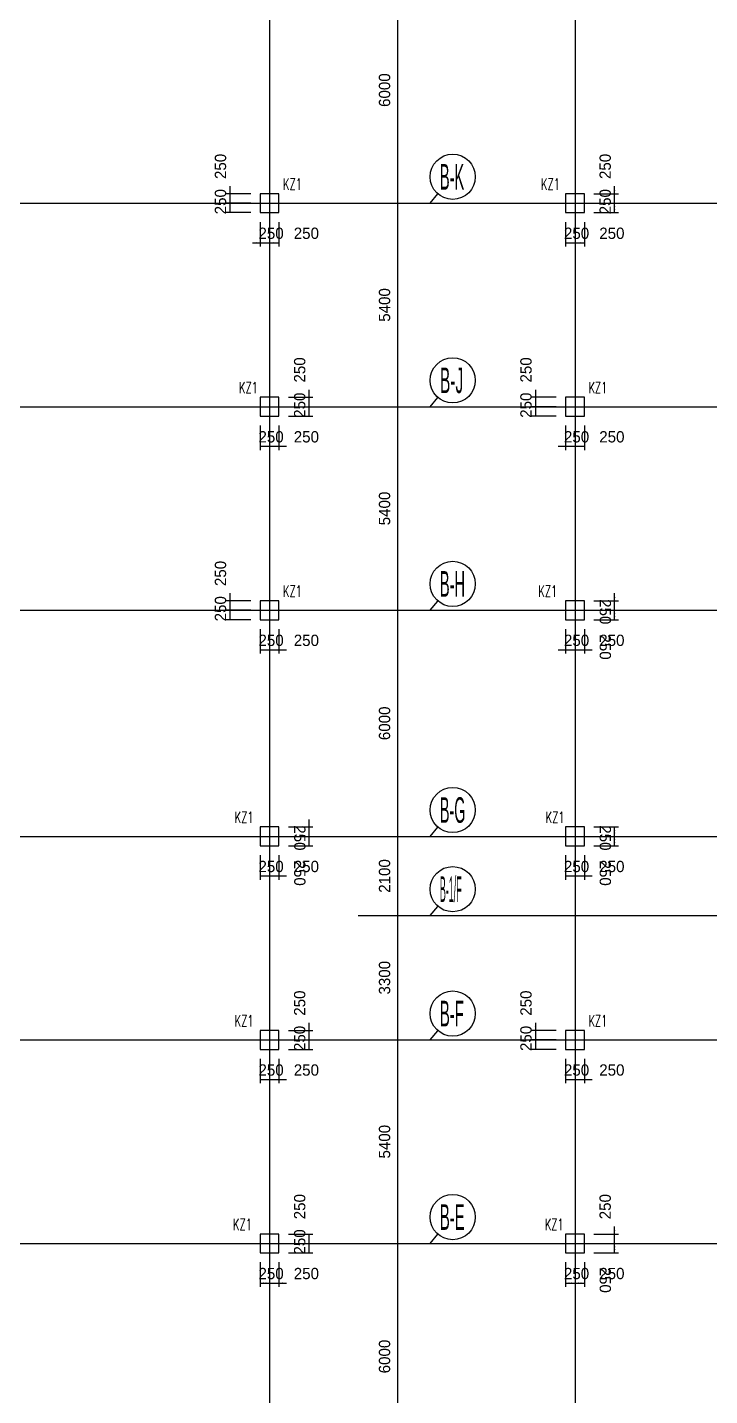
# Model space of a CAD drawing. Extents: x 19107 to 699106, y -67310 to 245688.
# Drawn here: x 556637 to 574726, y 107050 to 143353 of the extents above; entities that cross this region are included whole.
import ezdxf

# ---------------------------------------------------------------- set-up
doc = ezdxf.new("R2010")
doc.units = 0
doc.header["$LTSCALE"] = 100
doc.header["$MEASUREMENT"] = 0
for name, color, linetype in [('COLU', 7, 'Continuous'), ('DIM', 3, 'Continuous'), ('DOTE', 253, 'Continuous'), ('L-AXIS', 3, 'Continuous'), ('NUM', 7, 'Continuous')]:
    doc.layers.add(name, color=color, linetype=linetype)
doc.styles.add('hztxt', font='hztxt')
doc.styles.get("Standard").update_dxf_attribs({"font": 'standard'})
doc.dimstyles.get("Standard").update_dxf_attribs({"dimtxt": 300, "dimasz": 100, "dimexe": 100, "dimexo": 250, "dimgap": 100, "dimtad": 0, "dimtoh": 1, "dimdec": 0, "dimdsep": 46, "dimcen": 0.09, "dimclrt": 7, "dimadec": 0, "dimazin": 0, "dimtfac": 1, "dimtdec": 4, "dimtofl": 0, "dimtmove": 0, "dimatfit": 3, "dimfxl": 1, "dimtolj": 1, "dimtzin": 0, "dimarcsym": 0})

# ---------------------------------------------------------------- blocks, each defined once
blk = doc.blocks.new('*D1364')
at = {"layer": 'L-AXIS', "color": 0, "linetype": 'ByBlock', "lineweight": -2}
for p, q in [((565446, 144688), (566558, 144688)), ((566458, 138688), (566458, 144688)), ((565446, 138688), (566558, 138688))]:
    blk.add_line(p, q, dxfattribs=at)
for points in [[(566458, 144688), (566474, 144588), (566441, 144588)], [(566458, 138688), (566441, 138788), (566474, 138788)]]:
    blk.add_solid(points, dxfattribs=at)
at = {"layer": 'L-AXIS', "color": 7, "linetype": 'Continuous', "lineweight": -2, "insert": (566108, 141688), "char_height": 300, "width": 770, "attachment_point": 5, "rotation": 90, "style": 'hztxt'}
blk.add_mtext('6000', dxfattribs=at)
blk = doc.blocks.new('*D999')
at = {"layer": 'L-AXIS', "color": 0, "linetype": 'ByBlock', "lineweight": -2}
for p, q in [((565446, 138688), (566558, 138688)), ((566458, 133288), (566458, 138688)), ((565446, 133288), (566558, 133288))]:
    blk.add_line(p, q, dxfattribs=at)
for points in [[(566458, 138688), (566474, 138588), (566441, 138588)], [(566458, 133288), (566441, 133388), (566474, 133388)]]:
    blk.add_solid(points, dxfattribs=at)
at = {"layer": 'L-AXIS', "color": 7, "linetype": 'Continuous', "lineweight": -2, "insert": (566108, 135988), "char_height": 300, "width": 785, "attachment_point": 5, "rotation": 90, "style": 'hztxt'}
blk.add_mtext('5400', dxfattribs=at)
blk = doc.blocks.new('*D3532')
at = {"layer": 'L-AXIS', "color": 0, "linetype": 'ByBlock', "lineweight": -2}
for p, q in [((565446, 111088), (566558, 111088)), ((566458, 105088), (566458, 111088)), ((565446, 105088), (566558, 105088))]:
    blk.add_line(p, q, dxfattribs=at)
for points in [[(566458, 111088), (566474, 110988), (566441, 110988)], [(566458, 105088), (566441, 105188), (566474, 105188)]]:
    blk.add_solid(points, dxfattribs=at)
at = {"layer": 'L-AXIS', "color": 7, "linetype": 'Continuous', "lineweight": -2, "insert": (566108, 108088), "char_height": 300, "width": 770, "attachment_point": 5, "rotation": 90, "style": 'hztxt'}
blk.add_mtext('6000', dxfattribs=at)
blk = doc.blocks.new('_AXISO')
blk.add_circle((0, 0), 0.5)
blk = doc.blocks.new('*D3200')
at = {"layer": 'L-AXIS', "color": 0, "linetype": 'ByBlock', "lineweight": -2}
for p, q in [((565446, 127888), (566558, 127888)), ((566458, 121888), (566458, 127888)), ((565446, 121888), (566558, 121888))]:
    blk.add_line(p, q, dxfattribs=at)
for points in [[(566458, 127888), (566474, 127788), (566441, 127788)], [(566458, 121888), (566441, 121988), (566474, 121988)]]:
    blk.add_solid(points, dxfattribs=at)
at = {"layer": 'L-AXIS', "color": 7, "linetype": 'Continuous', "lineweight": -2, "insert": (566108, 124888), "char_height": 300, "width": 770, "attachment_point": 5, "rotation": 90, "style": 'hztxt'}
blk.add_mtext('6000', dxfattribs=at)
blk = doc.blocks.new('*D2831')
at = {"layer": 'L-AXIS', "color": 0, "linetype": 'ByBlock', "lineweight": -2}
for p, q in [((565446, 116488), (566558, 116488)), ((566458, 111088), (566458, 116488)), ((565446, 111088), (566558, 111088))]:
    blk.add_line(p, q, dxfattribs=at)
for points in [[(566458, 116488), (566474, 116388), (566441, 116388)], [(566458, 111088), (566441, 111188), (566474, 111188)]]:
    blk.add_solid(points, dxfattribs=at)
at = {"layer": 'L-AXIS', "color": 7, "linetype": 'Continuous', "lineweight": -2, "insert": (566108, 113788), "char_height": 300, "width": 785, "attachment_point": 5, "rotation": 90, "style": 'hztxt'}
blk.add_mtext('5400', dxfattribs=at)
blk = doc.blocks.new('*D1122')
at = {"layer": 'L-AXIS', "color": 0, "linetype": 'ByBlock', "lineweight": -2}
for p, q in [((565446, 119788), (566558, 119788)), ((566458, 116488), (566458, 119788)), ((565446, 116488), (566558, 116488))]:
    blk.add_line(p, q, dxfattribs=at)
for points in [[(566458, 119788), (566474, 119688), (566441, 119688)], [(566458, 116488), (566441, 116588), (566474, 116588)]]:
    blk.add_solid(points, dxfattribs=at)
at = {"layer": 'L-AXIS', "color": 7, "linetype": 'Continuous', "lineweight": -2, "insert": (566108, 118138), "char_height": 300, "width": 780, "attachment_point": 5, "rotation": 90, "style": 'hztxt'}
blk.add_mtext('3300', dxfattribs=at)
blk = doc.blocks.new('*D740')
at = {"layer": 'L-AXIS', "color": 0, "linetype": 'ByBlock', "lineweight": -2}
for p, q in [((565446, 121888), (566558, 121888)), ((566458, 119788), (566458, 121888)), ((565446, 119788), (566558, 119788))]:
    blk.add_line(p, q, dxfattribs=at)
for points in [[(566458, 121888), (566474, 121788), (566441, 121788)], [(566458, 119788), (566441, 119888), (566474, 119888)]]:
    blk.add_solid(points, dxfattribs=at)
at = {"layer": 'L-AXIS', "color": 7, "linetype": 'Continuous', "lineweight": -2, "insert": (566108, 120838), "char_height": 300, "width": 775, "attachment_point": 5, "rotation": 90, "style": 'hztxt'}
blk.add_mtext('2100', dxfattribs=at)
blk = doc.blocks.new('*D1699')
at = {"layer": 'L-AXIS', "color": 0, "linetype": 'ByBlock', "lineweight": -2}
for p, q in [((565446, 133288), (566558, 133288)), ((566458, 127888), (566458, 133288)), ((565446, 127888), (566558, 127888))]:
    blk.add_line(p, q, dxfattribs=at)
for points in [[(566458, 133288), (566474, 133188), (566441, 133188)], [(566458, 127888), (566441, 127988), (566474, 127988)]]:
    blk.add_solid(points, dxfattribs=at)
at = {"layer": 'L-AXIS', "color": 7, "linetype": 'Continuous', "lineweight": -2, "insert": (566108, 130588), "char_height": 300, "width": 785, "attachment_point": 5, "rotation": 90, "style": 'hztxt'}
blk.add_mtext('5400', dxfattribs=at)
blk = doc.blocks.new('*D630')
at = {"layer": 'DIM', "color": 0, "linetype": 'ByBlock', "lineweight": -2}
for p, q in [((562008, 139138), (562008, 138488)), ((562558, 138938), (561908, 138938)), ((562558, 138688), (561908, 138688))]:
    blk.add_line(p, q, dxfattribs=at)
for points in [[(562008, 138938), (561991, 139038), (562025, 139038)], [(562008, 138688), (562025, 138588), (561991, 138588)]]:
    blk.add_solid(points, dxfattribs=at)
at = {"layer": 'DIM', "color": 7, "linetype": 'Continuous', "lineweight": -2, "insert": (561758, 139664), "char_height": 300, "width": 566.67, "attachment_point": 5, "rotation": 90, "style": 'hztxt'}
blk.add_mtext('250', dxfattribs=at)
blk = doc.blocks.new('*D899')
at = {"layer": 'DIM', "color": 0, "linetype": 'ByBlock', "lineweight": -2}
for p, q in [((562558, 138688), (561908, 138688)), ((562008, 138688), (562008, 138438)), ((562558, 138438), (561908, 138438))]:
    blk.add_line(p, q, dxfattribs=at)
for points in [[(562008, 138688), (562025, 138588), (561991, 138588)], [(562008, 138438), (561991, 138538), (562025, 138538)]]:
    blk.add_solid(points, dxfattribs=at)
at = {"layer": 'DIM', "color": 7, "linetype": 'Continuous', "lineweight": -2, "insert": (561758, 138728), "char_height": 300, "width": 566.67, "attachment_point": 5, "rotation": 90, "style": 'hztxt'}
blk.add_mtext('250', dxfattribs=at)
blk = doc.blocks.new('*D1808')
at = {"layer": 'DIM', "color": 0, "linetype": 'ByBlock', "lineweight": -2}
for p, q in [((562808, 138188), (562808, 137538)), ((563058, 138188), (563058, 137538)), ((562608, 137638), (563258, 137638))]:
    blk.add_line(p, q, dxfattribs=at)
for points in [[(562808, 137638), (562708, 137621), (562708, 137655)], [(563058, 137638), (563158, 137655), (563158, 137621)]]:
    blk.add_solid(points, dxfattribs=at)
at = {"layer": 'DIM', "color": 7, "linetype": 'Continuous', "lineweight": -2, "insert": (563098, 137888), "char_height": 300, "width": 566.67, "attachment_point": 5, "style": 'hztxt'}
blk.add_mtext('250', dxfattribs=at)
blk = doc.blocks.new('*D1422')
at = {"layer": 'DIM', "color": 0, "linetype": 'ByBlock', "lineweight": -2}
for p, q in [((563058, 138188), (563058, 137538)), ((563308, 138188), (563308, 137538)), ((563058, 137638), (563308, 137638))]:
    blk.add_line(p, q, dxfattribs=at)
for points in [[(563058, 137638), (563158, 137655), (563158, 137621)], [(563308, 137638), (563208, 137621), (563208, 137655)]]:
    blk.add_solid(points, dxfattribs=at)
at = {"layer": 'DIM', "color": 7, "linetype": 'Continuous', "lineweight": -2, "insert": (564034, 137888), "char_height": 300, "width": 566.67, "attachment_point": 5, "style": 'hztxt'}
blk.add_mtext('250', dxfattribs=at)
blk = doc.blocks.new('*D5082')
at = {"layer": 'DIM', "color": 0, "linetype": 'ByBlock', "lineweight": -2}
for p, q in [((570908, 138188), (570908, 137538)), ((571158, 138188), (571158, 137538)), ((570908, 137638), (571158, 137638))]:
    blk.add_line(p, q, dxfattribs=at)
for points in [[(570908, 137638), (571008, 137655), (571008, 137621)], [(571158, 137638), (571058, 137621), (571058, 137655)]]:
    blk.add_solid(points, dxfattribs=at)
at = {"layer": 'DIM', "color": 7, "linetype": 'Continuous', "lineweight": -2, "insert": (571198, 137888), "char_height": 300, "width": 566.67, "attachment_point": 5, "style": 'hztxt'}
blk.add_mtext('250', dxfattribs=at)
blk = doc.blocks.new('*D4699')
at = {"layer": 'DIM', "color": 0, "linetype": 'ByBlock', "lineweight": -2}
for p, q in [((571158, 138188), (571158, 137538)), ((571408, 138188), (571408, 137538)), ((571158, 137638), (571408, 137638))]:
    blk.add_line(p, q, dxfattribs=at)
for points in [[(571158, 137638), (571258, 137655), (571258, 137621)], [(571408, 137638), (571308, 137621), (571308, 137655)]]:
    blk.add_solid(points, dxfattribs=at)
at = {"layer": 'DIM', "color": 7, "linetype": 'Continuous', "lineweight": -2, "insert": (572134, 137888), "char_height": 300, "width": 566.67, "attachment_point": 5, "style": 'hztxt'}
blk.add_mtext('250', dxfattribs=at)
blk = doc.blocks.new('*D260')
at = {"layer": 'DIM', "color": 0, "linetype": 'ByBlock', "lineweight": -2}
for p, q in [((571658, 138688), (572308, 138688)), ((572208, 138438), (572208, 138688)), ((571658, 138438), (572308, 138438))]:
    blk.add_line(p, q, dxfattribs=at)
for points in [[(572208, 138688), (572225, 138588), (572191, 138588)], [(572208, 138438), (572191, 138538), (572225, 138538)]]:
    blk.add_solid(points, dxfattribs=at)
at = {"layer": 'DIM', "color": 7, "linetype": 'Continuous', "lineweight": -2, "insert": (571958, 138728), "char_height": 300, "width": 566.67, "attachment_point": 5, "rotation": 90, "style": 'hztxt'}
blk.add_mtext('250', dxfattribs=at)
blk = doc.blocks.new('*D543')
at = {"layer": 'DIM', "color": 0, "linetype": 'ByBlock', "lineweight": -2}
for p, q in [((572208, 138488), (572208, 139138)), ((571658, 138938), (572308, 138938)), ((571658, 138688), (572308, 138688))]:
    blk.add_line(p, q, dxfattribs=at)
for points in [[(572208, 138938), (572191, 139038), (572225, 139038)], [(572208, 138688), (572225, 138588), (572191, 138588)]]:
    blk.add_solid(points, dxfattribs=at)
at = {"layer": 'DIM', "color": 7, "linetype": 'Continuous', "lineweight": -2, "insert": (571958, 139664), "char_height": 300, "width": 566.67, "attachment_point": 5, "rotation": 90, "style": 'hztxt'}
blk.add_mtext('250', dxfattribs=at)
blk = doc.blocks.new('*D4698')
at = {"layer": 'DIM', "color": 0, "linetype": 'ByBlock', "lineweight": -2}
for p, q in [((562808, 132788), (562808, 132138)), ((563058, 132788), (563058, 132138)), ((562808, 132238), (563058, 132238))]:
    blk.add_line(p, q, dxfattribs=at)
for points in [[(562808, 132238), (562908, 132255), (562908, 132221)], [(563058, 132238), (562958, 132221), (562958, 132255)]]:
    blk.add_solid(points, dxfattribs=at)
at = {"layer": 'DIM', "color": 7, "linetype": 'Continuous', "lineweight": -2, "insert": (563098, 132488), "char_height": 300, "width": 566.67, "attachment_point": 5, "style": 'hztxt'}
blk.add_mtext('250', dxfattribs=at)
blk = doc.blocks.new('*D307')
at = {"layer": 'DIM', "color": 0, "linetype": 'ByBlock', "lineweight": -2}
for p, q in [((563058, 132788), (563058, 132138)), ((563308, 132788), (563308, 132138)), ((562858, 132238), (563508, 132238))]:
    blk.add_line(p, q, dxfattribs=at)
for points in [[(563058, 132238), (562958, 132221), (562958, 132255)], [(563308, 132238), (563408, 132255), (563408, 132221)]]:
    blk.add_solid(points, dxfattribs=at)
at = {"layer": 'DIM', "color": 7, "linetype": 'Continuous', "lineweight": -2, "insert": (564034, 132488), "char_height": 300, "width": 566.67, "attachment_point": 5, "style": 'hztxt'}
blk.add_mtext('250', dxfattribs=at)
blk = doc.blocks.new('*D542')
at = {"layer": 'DIM', "color": 0, "linetype": 'ByBlock', "lineweight": -2}
for p, q in [((563558, 133288), (564208, 133288)), ((564108, 133038), (564108, 133288)), ((563558, 133038), (564208, 133038))]:
    blk.add_line(p, q, dxfattribs=at)
for points in [[(564108, 133288), (564125, 133188), (564091, 133188)], [(564108, 133038), (564091, 133138), (564125, 133138)]]:
    blk.add_solid(points, dxfattribs=at)
at = {"layer": 'DIM', "color": 7, "linetype": 'Continuous', "lineweight": -2, "insert": (563858, 133328), "char_height": 300, "width": 566.67, "attachment_point": 5, "rotation": 90, "style": 'hztxt'}
blk.add_mtext('250', dxfattribs=at)
blk = doc.blocks.new('*D162')
at = {"layer": 'DIM', "color": 0, "linetype": 'ByBlock', "lineweight": -2}
for p, q in [((564108, 133088), (564108, 133738)), ((563558, 133538), (564208, 133538)), ((563558, 133288), (564208, 133288))]:
    blk.add_line(p, q, dxfattribs=at)
for points in [[(564108, 133538), (564091, 133638), (564125, 133638)], [(564108, 133288), (564125, 133188), (564091, 133188)]]:
    blk.add_solid(points, dxfattribs=at)
at = {"layer": 'DIM', "color": 7, "linetype": 'Continuous', "lineweight": -2, "insert": (563858, 134264), "char_height": 300, "width": 566.67, "attachment_point": 5, "rotation": 90, "style": 'hztxt'}
blk.add_mtext('250', dxfattribs=at)
blk = doc.blocks.new('*D3796')
at = {"layer": 'DIM', "color": 0, "linetype": 'ByBlock', "lineweight": -2}
for p, q in [((570108, 133738), (570108, 133088)), ((570658, 133538), (570008, 133538)), ((570658, 133288), (570008, 133288))]:
    blk.add_line(p, q, dxfattribs=at)
for points in [[(570108, 133538), (570091, 133638), (570125, 133638)], [(570108, 133288), (570125, 133188), (570091, 133188)]]:
    blk.add_solid(points, dxfattribs=at)
at = {"layer": 'DIM', "color": 7, "linetype": 'Continuous', "lineweight": -2, "insert": (569858, 134264), "char_height": 300, "width": 566.67, "attachment_point": 5, "rotation": 90, "style": 'hztxt'}
blk.add_mtext('250', dxfattribs=at)
blk = doc.blocks.new('*D3414')
at = {"layer": 'DIM', "color": 0, "linetype": 'ByBlock', "lineweight": -2}
for p, q in [((570658, 133288), (570008, 133288)), ((570108, 133288), (570108, 133038)), ((570658, 133038), (570008, 133038))]:
    blk.add_line(p, q, dxfattribs=at)
for points in [[(570108, 133288), (570125, 133188), (570091, 133188)], [(570108, 133038), (570091, 133138), (570125, 133138)]]:
    blk.add_solid(points, dxfattribs=at)
at = {"layer": 'DIM', "color": 7, "linetype": 'Continuous', "lineweight": -2, "insert": (569858, 133328), "char_height": 300, "width": 566.67, "attachment_point": 5, "rotation": 90, "style": 'hztxt'}
blk.add_mtext('250', dxfattribs=at)
blk = doc.blocks.new('*D4334')
at = {"layer": 'DIM', "color": 0, "linetype": 'ByBlock', "lineweight": -2}
for p, q in [((570908, 132788), (570908, 132138)), ((571158, 132788), (571158, 132138)), ((570708, 132238), (571358, 132238))]:
    blk.add_line(p, q, dxfattribs=at)
for points in [[(570908, 132238), (570808, 132221), (570808, 132255)], [(571158, 132238), (571258, 132255), (571258, 132221)]]:
    blk.add_solid(points, dxfattribs=at)
at = {"layer": 'DIM', "color": 7, "linetype": 'Continuous', "lineweight": -2, "insert": (571198, 132488), "char_height": 300, "width": 566.67, "attachment_point": 5, "style": 'hztxt'}
blk.add_mtext('250', dxfattribs=at)
blk = doc.blocks.new('*D3933')
at = {"layer": 'DIM', "color": 0, "linetype": 'ByBlock', "lineweight": -2}
for p, q in [((571158, 132788), (571158, 132138)), ((571408, 132788), (571408, 132138)), ((571158, 132238), (571408, 132238))]:
    blk.add_line(p, q, dxfattribs=at)
for points in [[(571158, 132238), (571258, 132255), (571258, 132221)], [(571408, 132238), (571308, 132221), (571308, 132255)]]:
    blk.add_solid(points, dxfattribs=at)
at = {"layer": 'DIM', "color": 7, "linetype": 'Continuous', "lineweight": -2, "insert": (572134, 132488), "char_height": 300, "width": 566.67, "attachment_point": 5, "style": 'hztxt'}
blk.add_mtext('250', dxfattribs=at)
blk = doc.blocks.new('*D3511')
at = {"layer": 'DIM', "color": 0, "linetype": 'ByBlock', "lineweight": -2}
for p, q in [((562008, 128338), (562008, 127688)), ((562558, 128138), (561908, 128138)), ((562558, 127888), (561908, 127888))]:
    blk.add_line(p, q, dxfattribs=at)
for points in [[(562008, 128138), (561991, 128238), (562025, 128238)], [(562008, 127888), (562025, 127788), (561991, 127788)]]:
    blk.add_solid(points, dxfattribs=at)
at = {"layer": 'DIM', "color": 7, "linetype": 'Continuous', "lineweight": -2, "insert": (561758, 128864), "char_height": 300, "width": 566.67, "attachment_point": 5, "rotation": 90, "style": 'hztxt'}
blk.add_mtext('250', dxfattribs=at)
blk = doc.blocks.new('*D4476')
at = {"layer": 'DIM', "color": 0, "linetype": 'ByBlock', "lineweight": -2}
for p, q in [((562558, 127888), (561908, 127888)), ((562008, 127888), (562008, 127638)), ((562558, 127638), (561908, 127638))]:
    blk.add_line(p, q, dxfattribs=at)
for points in [[(562008, 127888), (562025, 127788), (561991, 127788)], [(562008, 127638), (561991, 127738), (562025, 127738)]]:
    blk.add_solid(points, dxfattribs=at)
at = {"layer": 'DIM', "color": 7, "linetype": 'Continuous', "lineweight": -2, "insert": (561758, 127928), "char_height": 300, "width": 566.67, "attachment_point": 5, "rotation": 90, "style": 'hztxt'}
blk.add_mtext('250', dxfattribs=at)
blk = doc.blocks.new('*D4027')
at = {"layer": 'DIM', "color": 0, "linetype": 'ByBlock', "lineweight": -2}
for p, q in [((562808, 127388), (562808, 126738)), ((563058, 127388), (563058, 126738)), ((562808, 126838), (563058, 126838))]:
    blk.add_line(p, q, dxfattribs=at)
for points in [[(562808, 126838), (562908, 126855), (562908, 126821)], [(563058, 126838), (562958, 126821), (562958, 126855)]]:
    blk.add_solid(points, dxfattribs=at)
at = {"layer": 'DIM', "color": 7, "linetype": 'Continuous', "lineweight": -2, "insert": (563098, 127088), "char_height": 300, "width": 566.67, "attachment_point": 5, "style": 'hztxt'}
blk.add_mtext('250', dxfattribs=at)
blk = doc.blocks.new('*D2331')
at = {"layer": 'DIM', "color": 0, "linetype": 'ByBlock', "lineweight": -2}
for p, q in [((563058, 127388), (563058, 126738)), ((563308, 127388), (563308, 126738)), ((562858, 126838), (563508, 126838))]:
    blk.add_line(p, q, dxfattribs=at)
for points in [[(563058, 126838), (562958, 126821), (562958, 126855)], [(563308, 126838), (563408, 126855), (563408, 126821)]]:
    blk.add_solid(points, dxfattribs=at)
at = {"layer": 'DIM', "color": 7, "linetype": 'Continuous', "lineweight": -2, "insert": (564034, 127088), "char_height": 300, "width": 566.67, "attachment_point": 5, "style": 'hztxt'}
blk.add_mtext('250', dxfattribs=at)
blk = doc.blocks.new('*D2650')
at = {"layer": 'DIM', "color": 0, "linetype": 'ByBlock', "lineweight": -2}
for p, q in [((570908, 127388), (570908, 126738)), ((571158, 127388), (571158, 126738)), ((570708, 126838), (571358, 126838))]:
    blk.add_line(p, q, dxfattribs=at)
for points in [[(570908, 126838), (570808, 126821), (570808, 126855)], [(571158, 126838), (571258, 126855), (571258, 126821)]]:
    blk.add_solid(points, dxfattribs=at)
at = {"layer": 'DIM', "color": 7, "linetype": 'Continuous', "lineweight": -2, "insert": (571198, 127088), "char_height": 300, "width": 566.67, "attachment_point": 5, "style": 'hztxt'}
blk.add_mtext('250', dxfattribs=at)
blk = doc.blocks.new('*D2275')
at = {"layer": 'DIM', "color": 0, "linetype": 'ByBlock', "lineweight": -2}
for p, q in [((571158, 127388), (571158, 126738)), ((571408, 127388), (571408, 126738)), ((570958, 126838), (571608, 126838))]:
    blk.add_line(p, q, dxfattribs=at)
for points in [[(571158, 126838), (571058, 126821), (571058, 126855)], [(571408, 126838), (571508, 126855), (571508, 126821)]]:
    blk.add_solid(points, dxfattribs=at)
at = {"layer": 'DIM', "color": 7, "linetype": 'Continuous', "lineweight": -2, "insert": (572134, 127088), "char_height": 300, "width": 566.67, "attachment_point": 5, "style": 'hztxt'}
blk.add_mtext('250', dxfattribs=at)
blk = doc.blocks.new('*D3147')
at = {"layer": 'DIM', "color": 0, "linetype": 'ByBlock', "lineweight": -2}
for p, q in [((571658, 127888), (572308, 127888)), ((572208, 127638), (572208, 127888)), ((571658, 127638), (572308, 127638))]:
    blk.add_line(p, q, dxfattribs=at)
for points in [[(572208, 127888), (572225, 127788), (572191, 127788)], [(572208, 127638), (572191, 127738), (572225, 127738)]]:
    blk.add_solid(points, dxfattribs=at)
at = {"layer": 'DIM', "color": 7, "linetype": 'Continuous', "lineweight": -2, "insert": (571958, 126912), "char_height": 300, "width": 566.67, "attachment_point": 5, "rotation": 270, "style": 'hztxt'}
blk.add_mtext('250', dxfattribs=at)
blk = doc.blocks.new('*D2771')
at = {"layer": 'DIM', "color": 0, "linetype": 'ByBlock', "lineweight": -2}
for p, q in [((572208, 127688), (572208, 128338)), ((571658, 128138), (572308, 128138)), ((571658, 127888), (572308, 127888))]:
    blk.add_line(p, q, dxfattribs=at)
for points in [[(572208, 128138), (572191, 128238), (572225, 128238)], [(572208, 127888), (572225, 127788), (572191, 127788)]]:
    blk.add_solid(points, dxfattribs=at)
at = {"layer": 'DIM', "color": 7, "linetype": 'Continuous', "lineweight": -2, "insert": (571958, 127848), "char_height": 300, "width": 566.67, "attachment_point": 5, "rotation": 270, "style": 'hztxt'}
blk.add_mtext('250', dxfattribs=at)
blk = doc.blocks.new('*D2273')
at = {"layer": 'DIM', "color": 0, "linetype": 'ByBlock', "lineweight": -2}
for p, q in [((562808, 121388), (562808, 120738)), ((563058, 121388), (563058, 120738)), ((562808, 120838), (563058, 120838))]:
    blk.add_line(p, q, dxfattribs=at)
for points in [[(562808, 120838), (562908, 120855), (562908, 120821)], [(563058, 120838), (562958, 120821), (562958, 120855)]]:
    blk.add_solid(points, dxfattribs=at)
at = {"layer": 'DIM', "color": 7, "linetype": 'Continuous', "lineweight": -2, "insert": (563098, 121088), "char_height": 300, "width": 566.67, "attachment_point": 5, "style": 'hztxt'}
blk.add_mtext('250', dxfattribs=at)
blk = doc.blocks.new('*D3203')
at = {"layer": 'DIM', "color": 0, "linetype": 'ByBlock', "lineweight": -2}
for p, q in [((563058, 121388), (563058, 120738)), ((563308, 121388), (563308, 120738)), ((562858, 120838), (563508, 120838))]:
    blk.add_line(p, q, dxfattribs=at)
for points in [[(563058, 120838), (562958, 120821), (562958, 120855)], [(563308, 120838), (563408, 120855), (563408, 120821)]]:
    blk.add_solid(points, dxfattribs=at)
at = {"layer": 'DIM', "color": 7, "linetype": 'Continuous', "lineweight": -2, "insert": (564034, 121088), "char_height": 300, "width": 566.67, "attachment_point": 5, "style": 'hztxt'}
blk.add_mtext('250', dxfattribs=at)
blk = doc.blocks.new('*D2770')
at = {"layer": 'DIM', "color": 0, "linetype": 'ByBlock', "lineweight": -2}
for p, q in [((563558, 121888), (564208, 121888)), ((563558, 121638), (564208, 121638)), ((564108, 121638), (564108, 121888))]:
    blk.add_line(p, q, dxfattribs=at)
for points in [[(564108, 121888), (564125, 121788), (564091, 121788)], [(564108, 121638), (564091, 121738), (564125, 121738)]]:
    blk.add_solid(points, dxfattribs=at)
at = {"layer": 'DIM', "color": 7, "linetype": 'Continuous', "lineweight": -2, "insert": (563858, 120912), "char_height": 300, "width": 566.67, "attachment_point": 5, "rotation": 270, "style": 'hztxt'}
blk.add_mtext('250', dxfattribs=at)
blk = doc.blocks.new('*D1062')
at = {"layer": 'DIM', "color": 0, "linetype": 'ByBlock', "lineweight": -2}
for p, q in [((563558, 122138), (564208, 122138)), ((564108, 121688), (564108, 122338)), ((563558, 121888), (564208, 121888))]:
    blk.add_line(p, q, dxfattribs=at)
for points in [[(564108, 122138), (564091, 122238), (564125, 122238)], [(564108, 121888), (564125, 121788), (564091, 121788)]]:
    blk.add_solid(points, dxfattribs=at)
at = {"layer": 'DIM', "color": 7, "linetype": 'Continuous', "lineweight": -2, "insert": (563858, 121848), "char_height": 300, "width": 566.67, "attachment_point": 5, "rotation": 270, "style": 'hztxt'}
blk.add_mtext('250', dxfattribs=at)
blk = doc.blocks.new('*D714')
at = {"layer": 'DIM', "color": 0, "linetype": 'ByBlock', "lineweight": -2}
for p, q in [((570908, 121388), (570908, 120738)), ((571158, 121388), (571158, 120738)), ((570908, 120838), (571158, 120838))]:
    blk.add_line(p, q, dxfattribs=at)
for points in [[(570908, 120838), (571008, 120855), (571008, 120821)], [(571158, 120838), (571058, 120821), (571058, 120855)]]:
    blk.add_solid(points, dxfattribs=at)
at = {"layer": 'DIM', "color": 7, "linetype": 'Continuous', "lineweight": -2, "insert": (571198, 121088), "char_height": 300, "width": 566.67, "attachment_point": 5, "style": 'hztxt'}
blk.add_mtext('250', dxfattribs=at)
blk = doc.blocks.new('*D1654')
at = {"layer": 'DIM', "color": 0, "linetype": 'ByBlock', "lineweight": -2}
for p, q in [((571158, 121388), (571158, 120738)), ((571408, 121388), (571408, 120738)), ((570958, 120838), (571608, 120838))]:
    blk.add_line(p, q, dxfattribs=at)
for points in [[(571158, 120838), (571058, 120821), (571058, 120855)], [(571408, 120838), (571508, 120855), (571508, 120821)]]:
    blk.add_solid(points, dxfattribs=at)
at = {"layer": 'DIM', "color": 7, "linetype": 'Continuous', "lineweight": -2, "insert": (572134, 121088), "char_height": 300, "width": 566.67, "attachment_point": 5, "style": 'hztxt'}
blk.add_mtext('250', dxfattribs=at)
blk = doc.blocks.new('*D1897')
at = {"layer": 'DIM', "color": 0, "linetype": 'ByBlock', "lineweight": -2}
for p, q in [((571658, 121888), (572308, 121888)), ((571658, 121638), (572308, 121638)), ((572208, 121638), (572208, 121888))]:
    blk.add_line(p, q, dxfattribs=at)
for points in [[(572208, 121888), (572225, 121788), (572191, 121788)], [(572208, 121638), (572191, 121738), (572225, 121738)]]:
    blk.add_solid(points, dxfattribs=at)
at = {"layer": 'DIM', "color": 7, "linetype": 'Continuous', "lineweight": -2, "insert": (571958, 120912), "char_height": 300, "width": 566.67, "attachment_point": 5, "rotation": 270, "style": 'hztxt'}
blk.add_mtext('250', dxfattribs=at)
blk = doc.blocks.new('*D1501')
at = {"layer": 'DIM', "color": 0, "linetype": 'ByBlock', "lineweight": -2}
for p, q in [((571658, 122138), (572308, 122138)), ((572208, 121888), (572208, 122138)), ((571658, 121888), (572308, 121888))]:
    blk.add_line(p, q, dxfattribs=at)
for points in [[(572208, 122138), (572225, 122038), (572191, 122038)], [(572208, 121888), (572191, 121988), (572225, 121988)]]:
    blk.add_solid(points, dxfattribs=at)
at = {"layer": 'DIM', "color": 7, "linetype": 'Continuous', "lineweight": -2, "insert": (571958, 121848), "char_height": 300, "width": 566.67, "attachment_point": 5, "rotation": 270, "style": 'hztxt'}
blk.add_mtext('250', dxfattribs=at)
blk = doc.blocks.new('*D3885')
at = {"layer": 'DIM', "color": 0, "linetype": 'ByBlock', "lineweight": -2}
for p, q in [((562808, 115988), (562808, 115338)), ((563058, 115988), (563058, 115338)), ((562808, 115438), (563058, 115438))]:
    blk.add_line(p, q, dxfattribs=at)
for points in [[(562808, 115438), (562908, 115455), (562908, 115421)], [(563058, 115438), (562958, 115421), (562958, 115455)]]:
    blk.add_solid(points, dxfattribs=at)
at = {"layer": 'DIM', "color": 7, "linetype": 'Continuous', "lineweight": -2, "insert": (563098, 115688), "char_height": 300, "width": 566.67, "attachment_point": 5, "style": 'hztxt'}
blk.add_mtext('250', dxfattribs=at)
blk = doc.blocks.new('*D3507')
at = {"layer": 'DIM', "color": 0, "linetype": 'ByBlock', "lineweight": -2}
for p, q in [((563058, 115988), (563058, 115338)), ((563308, 115988), (563308, 115338)), ((562858, 115438), (563508, 115438))]:
    blk.add_line(p, q, dxfattribs=at)
for points in [[(563058, 115438), (562958, 115421), (562958, 115455)], [(563308, 115438), (563408, 115455), (563408, 115421)]]:
    blk.add_solid(points, dxfattribs=at)
at = {"layer": 'DIM', "color": 7, "linetype": 'Continuous', "lineweight": -2, "insert": (564034, 115688), "char_height": 300, "width": 566.67, "attachment_point": 5, "style": 'hztxt'}
blk.add_mtext('250', dxfattribs=at)
blk = doc.blocks.new('*D4434')
at = {"layer": 'DIM', "color": 0, "linetype": 'ByBlock', "lineweight": -2}
for p, q in [((563558, 116488), (564208, 116488)), ((563558, 116238), (564208, 116238)), ((564108, 116238), (564108, 116488))]:
    blk.add_line(p, q, dxfattribs=at)
for points in [[(564108, 116488), (564125, 116388), (564091, 116388)], [(564108, 116238), (564091, 116338), (564125, 116338)]]:
    blk.add_solid(points, dxfattribs=at)
at = {"layer": 'DIM', "color": 7, "linetype": 'Continuous', "lineweight": -2, "insert": (563858, 116528), "char_height": 300, "width": 566.67, "attachment_point": 5, "rotation": 90, "style": 'hztxt'}
blk.add_mtext('250', dxfattribs=at)
blk = doc.blocks.new('*D4025')
at = {"layer": 'DIM', "color": 0, "linetype": 'ByBlock', "lineweight": -2}
for p, q in [((564108, 116288), (564108, 116938)), ((563558, 116738), (564208, 116738)), ((563558, 116488), (564208, 116488))]:
    blk.add_line(p, q, dxfattribs=at)
for points in [[(564108, 116738), (564091, 116838), (564125, 116838)], [(564108, 116488), (564125, 116388), (564091, 116388)]]:
    blk.add_solid(points, dxfattribs=at)
at = {"layer": 'DIM', "color": 7, "linetype": 'Continuous', "lineweight": -2, "insert": (563858, 117464), "char_height": 300, "width": 566.67, "attachment_point": 5, "rotation": 90, "style": 'hztxt'}
blk.add_mtext('250', dxfattribs=at)
blk = doc.blocks.new('*D2366')
at = {"layer": 'DIM', "color": 0, "linetype": 'ByBlock', "lineweight": -2}
for p, q in [((570108, 116938), (570108, 116288)), ((570658, 116738), (570008, 116738)), ((570658, 116488), (570008, 116488))]:
    blk.add_line(p, q, dxfattribs=at)
for points in [[(570108, 116738), (570091, 116838), (570125, 116838)], [(570108, 116488), (570125, 116388), (570091, 116388)]]:
    blk.add_solid(points, dxfattribs=at)
at = {"layer": 'DIM', "color": 7, "linetype": 'Continuous', "lineweight": -2, "insert": (569858, 117464), "char_height": 300, "width": 566.67, "attachment_point": 5, "rotation": 90, "style": 'hztxt'}
blk.add_mtext('250', dxfattribs=at)
blk = doc.blocks.new('*D1987')
at = {"layer": 'DIM', "color": 0, "linetype": 'ByBlock', "lineweight": -2}
for p, q in [((570658, 116488), (570008, 116488)), ((570658, 116238), (570008, 116238)), ((570108, 116488), (570108, 116238))]:
    blk.add_line(p, q, dxfattribs=at)
for points in [[(570108, 116488), (570125, 116388), (570091, 116388)], [(570108, 116238), (570091, 116338), (570125, 116338)]]:
    blk.add_solid(points, dxfattribs=at)
at = {"layer": 'DIM', "color": 7, "linetype": 'Continuous', "lineweight": -2, "insert": (569858, 116528), "char_height": 300, "width": 566.67, "attachment_point": 5, "rotation": 90, "style": 'hztxt'}
blk.add_mtext('250', dxfattribs=at)
blk = doc.blocks.new('*D2214')
at = {"layer": 'DIM', "color": 0, "linetype": 'ByBlock', "lineweight": -2}
for p, q in [((570908, 115988), (570908, 115338)), ((571158, 115988), (571158, 115338)), ((570908, 115438), (571158, 115438))]:
    blk.add_line(p, q, dxfattribs=at)
for points in [[(570908, 115438), (571008, 115455), (571008, 115421)], [(571158, 115438), (571058, 115421), (571058, 115455)]]:
    blk.add_solid(points, dxfattribs=at)
at = {"layer": 'DIM', "color": 7, "linetype": 'Continuous', "lineweight": -2, "insert": (571198, 115688), "char_height": 300, "width": 566.67, "attachment_point": 5, "style": 'hztxt'}
blk.add_mtext('250', dxfattribs=at)
blk = doc.blocks.new('*D3145')
at = {"layer": 'DIM', "color": 0, "linetype": 'ByBlock', "lineweight": -2}
for p, q in [((571158, 115988), (571158, 115338)), ((571408, 115988), (571408, 115338)), ((570958, 115438), (571608, 115438))]:
    blk.add_line(p, q, dxfattribs=at)
for points in [[(571158, 115438), (571058, 115421), (571058, 115455)], [(571408, 115438), (571508, 115455), (571508, 115421)]]:
    blk.add_solid(points, dxfattribs=at)
at = {"layer": 'DIM', "color": 7, "linetype": 'Continuous', "lineweight": -2, "insert": (572134, 115688), "char_height": 300, "width": 566.67, "attachment_point": 5, "style": 'hztxt'}
blk.add_mtext('250', dxfattribs=at)
blk = doc.blocks.new('*D4632')
at = {"layer": 'DIM', "color": 0, "linetype": 'ByBlock', "lineweight": -2}
for p, q in [((562808, 110588), (562808, 109938)), ((563058, 110588), (563058, 109938)), ((562808, 110038), (563058, 110038))]:
    blk.add_line(p, q, dxfattribs=at)
for points in [[(562808, 110038), (562908, 110055), (562908, 110021)], [(563058, 110038), (562958, 110021), (562958, 110055)]]:
    blk.add_solid(points, dxfattribs=at)
at = {"layer": 'DIM', "color": 7, "linetype": 'Continuous', "lineweight": -2, "insert": (563098, 110288), "char_height": 300, "width": 566.67, "attachment_point": 5, "style": 'hztxt'}
blk.add_mtext('250', dxfattribs=at)
blk = doc.blocks.new('*D200')
at = {"layer": 'DIM', "color": 0, "linetype": 'ByBlock', "lineweight": -2}
for p, q in [((563058, 110588), (563058, 109938)), ((563308, 110588), (563308, 109938)), ((562858, 110038), (563508, 110038))]:
    blk.add_line(p, q, dxfattribs=at)
for points in [[(563058, 110038), (562958, 110021), (562958, 110055)], [(563308, 110038), (563408, 110055), (563408, 110021)]]:
    blk.add_solid(points, dxfattribs=at)
at = {"layer": 'DIM', "color": 7, "linetype": 'Continuous', "lineweight": -2, "insert": (564034, 110288), "char_height": 300, "width": 566.67, "attachment_point": 5, "style": 'hztxt'}
blk.add_mtext('250', dxfattribs=at)
blk = doc.blocks.new('*D5148')
at = {"layer": 'DIM', "color": 0, "linetype": 'ByBlock', "lineweight": -2}
for p, q in [((563558, 111088), (564208, 111088)), ((564108, 110838), (564108, 111088)), ((563558, 110838), (564208, 110838))]:
    blk.add_line(p, q, dxfattribs=at)
for points in [[(564108, 111088), (564125, 110988), (564091, 110988)], [(564108, 110838), (564091, 110938), (564125, 110938)]]:
    blk.add_solid(points, dxfattribs=at)
at = {"layer": 'DIM', "color": 7, "linetype": 'Continuous', "lineweight": -2, "insert": (563858, 111128), "char_height": 300, "width": 566.67, "attachment_point": 5, "rotation": 90, "style": 'hztxt'}
blk.add_mtext('250', dxfattribs=at)
blk = doc.blocks.new('*D3463')
at = {"layer": 'DIM', "color": 0, "linetype": 'ByBlock', "lineweight": -2}
for p, q in [((563558, 111338), (564208, 111338)), ((563558, 111088), (564208, 111088)), ((564108, 111088), (564108, 111338))]:
    blk.add_line(p, q, dxfattribs=at)
for points in [[(564108, 111338), (564125, 111238), (564091, 111238)], [(564108, 111088), (564091, 111188), (564125, 111188)]]:
    blk.add_solid(points, dxfattribs=at)
at = {"layer": 'DIM', "color": 7, "linetype": 'Continuous', "lineweight": -2, "insert": (563858, 112064), "char_height": 300, "width": 566.67, "attachment_point": 5, "rotation": 90, "style": 'hztxt'}
blk.add_mtext('250', dxfattribs=at)
blk = doc.blocks.new('*D3069')
at = {"layer": 'DIM', "color": 0, "linetype": 'ByBlock', "lineweight": -2}
for p, q in [((570908, 110588), (570908, 109938)), ((571158, 110588), (571158, 109938)), ((570908, 110038), (571158, 110038))]:
    blk.add_line(p, q, dxfattribs=at)
for points in [[(570908, 110038), (571008, 110055), (571008, 110021)], [(571158, 110038), (571058, 110021), (571058, 110055)]]:
    blk.add_solid(points, dxfattribs=at)
at = {"layer": 'DIM', "color": 7, "linetype": 'Continuous', "lineweight": -2, "insert": (571198, 110288), "char_height": 300, "width": 566.67, "attachment_point": 5, "style": 'hztxt'}
blk.add_mtext('250', dxfattribs=at)
blk = doc.blocks.new('*D3310')
at = {"layer": 'DIM', "color": 0, "linetype": 'ByBlock', "lineweight": -2}
for p, q in [((571158, 110588), (571158, 109938)), ((571408, 110588), (571408, 109938)), ((571158, 110038), (571408, 110038))]:
    blk.add_line(p, q, dxfattribs=at)
for points in [[(571158, 110038), (571258, 110055), (571258, 110021)], [(571408, 110038), (571308, 110021), (571308, 110055)]]:
    blk.add_solid(points, dxfattribs=at)
at = {"layer": 'DIM', "color": 7, "linetype": 'Continuous', "lineweight": -2, "insert": (572134, 110288), "char_height": 300, "width": 566.67, "attachment_point": 5, "style": 'hztxt'}
blk.add_mtext('250', dxfattribs=at)
blk = doc.blocks.new('*D4270')
at = {"layer": 'DIM', "color": 0, "linetype": 'ByBlock', "lineweight": -2}
for p, q in [((571658, 111088), (572308, 111088)), ((572208, 110838), (572208, 111088)), ((571658, 110838), (572308, 110838))]:
    blk.add_line(p, q, dxfattribs=at)
for points in [[(572208, 111088), (572225, 110988), (572191, 110988)], [(572208, 110838), (572191, 110938), (572225, 110938)]]:
    blk.add_solid(points, dxfattribs=at)
at = {"layer": 'DIM', "color": 7, "linetype": 'Continuous', "lineweight": -2, "insert": (571958, 110112), "char_height": 300, "width": 566.67, "attachment_point": 5, "rotation": 270, "style": 'hztxt'}
blk.add_mtext('250', dxfattribs=at)
blk = doc.blocks.new('*D3916')
at = {"layer": 'DIM', "color": 0, "linetype": 'ByBlock', "lineweight": -2}
for p, q in [((572208, 110888), (572208, 111538)), ((571658, 111338), (572308, 111338)), ((571658, 111088), (572308, 111088))]:
    blk.add_line(p, q, dxfattribs=at)
for points in [[(572208, 111338), (572191, 111438), (572225, 111438)], [(572208, 111088), (572225, 110988), (572191, 110988)]]:
    blk.add_solid(points, dxfattribs=at)
at = {"layer": 'DIM', "color": 7, "linetype": 'Continuous', "lineweight": -2, "insert": (571958, 112064), "char_height": 300, "width": 566.67, "attachment_point": 5, "rotation": 90, "style": 'hztxt'}
blk.add_mtext('250', dxfattribs=at)

msp = doc.modelspace()

# ---------------------------------------------------------------- linework, layer by layer
at = {"layer": 'COLU'}
for points in [[(562808.1, 138437.9), (563308.1, 138437.9), (563308.1, 138937.9), (562808.1, 138937.9)], [(570908.1, 138437.9), (571408.1, 138437.9), (571408.1, 138937.9), (570908.1, 138937.9)], [(562808.1, 133037.9), (563308.1, 133037.9), (563308.1, 133537.9), (562808.1, 133537.9)], [(570908.1, 133037.9), (571408.1, 133037.9), (571408.1, 133537.9), (570908.1, 133537.9)], [(562808.1, 127637.9), (563308.1, 127637.9), (563308.1, 128137.9), (562808.1, 128137.9)], [(570908.1, 127637.9), (571408.1, 127637.9), (571408.1, 128137.9), (570908.1, 128137.9)], [(562808.1, 121637.9), (563308.1, 121637.9), (563308.1, 122137.9), (562808.1, 122137.9)], [(570908.1, 121637.9), (571408.1, 121637.9), (571408.1, 122137.9), (570908.1, 122137.9)], [(562808.1, 116237.9), (563308.1, 116237.9), (563308.1, 116737.9), (562808.1, 116737.9)], [(570908.1, 116237.9), (571408.1, 116237.9), (571408.1, 116737.9), (570908.1, 116737.9)], [(562808.1, 110837.9), (563308.1, 110837.9), (563308.1, 111337.9), (562808.1, 111337.9)], [(570908.1, 110837.9), (571408.1, 110837.9), (571408.1, 111337.9), (570908.1, 111337.9)]]:
    msp.add_lwpolyline(points, close=True, dxfattribs=at)
at = {"layer": 'DOTE'}
for p, q in [((571158.1, 213087.9), (571158.1, 94087.9)), ((563058.1, 210429.3), (563058.1, 84089.2)), ((491703.8, 138687.9), (593508.1, 138687.9)), ((508458.1, 133287.9), (585258.1, 133287.9)), ((510308.1, 127887.9), (579258.1, 127887.9)), ((516558.1, 121887.9), (579258.1, 121887.9)), ((565409.3, 119787.9), (585258.1, 119787.9)), ((518658.1, 116487.9), (596358.1, 116487.9)), ((524658.1, 111087.9), (596358.1, 111087.9))]:
    msp.add_line(p, q, dxfattribs=at)
at = {"layer": 'L-AXIS'}
for p, q in [((565446, 138687.9), (567313.6, 138687.9)), ((567313.6, 138687.9), (567523.1, 138932.4)), ((565446, 133287.9), (567313.6, 133287.9)), ((567313.6, 133287.9), (567523.1, 133532.4)), ((565446, 127887.9), (567313.6, 127887.9)), ((567313.6, 127887.9), (567523.1, 128132.4)), ((567313.6, 121887.9), (567523.1, 122132.4)), ((565446, 121887.9), (567313.6, 121887.9)), ((567313.6, 119787.9), (567523.1, 120032.4)), ((565446, 119787.9), (567313.6, 119787.9)), ((567313.6, 116487.9), (567523.1, 116732.4)), ((565446, 116487.9), (567313.6, 116487.9)), ((565446, 111087.9), (567313.6, 111087.9)), ((567313.6, 111087.9), (567523.1, 111332.4))]:
    msp.add_line(p, q, dxfattribs=at)

# ---------------------------------------------------------------- block references
ref = msp.add_blockref('_AXISO', (567913.6, 139387.9), dxfattribs=dict(at, xscale=1199.999999999997, yscale=1200, rotation=359.9996457873818))
ref.add_attrib('A', 'B-K', (567574.2, 139048.5), dxfattribs={"height": 678.82, "style": 'hztxt', "width": 0.42623})
ref = msp.add_blockref('_AXISO', (567913.6, 133987.9), dxfattribs=dict(at, xscale=1199.999999999997, yscale=1200, rotation=359.9996457873818))
ref.add_attrib('A', 'B-J', (567574.2, 133648.5), dxfattribs={"height": 678.82, "style": 'hztxt', "width": 0.45614})
ref = msp.add_blockref('_AXISO', (567913.6, 128587.9), dxfattribs=dict(at, xscale=1199.999999999997, yscale=1200, rotation=359.9996457873818))
ref.add_attrib('A', 'B-H', (567574.2, 128248.5), dxfattribs={"height": 678.82, "style": 'hztxt', "width": 0.42623})
ref = msp.add_blockref('_AXISO', (567913.6, 122587.9), dxfattribs=dict(at, xscale=1199.999999999997, yscale=1200, rotation=359.9996457873818))
ref.add_attrib('A', 'B-G', (567574.2, 122248.5), dxfattribs={"height": 678.82, "style": 'hztxt', "width": 0.419355})
ref = msp.add_blockref('_AXISO', (567913.6, 120487.9), dxfattribs=dict(at, xscale=1199.999999999997, yscale=1200, rotation=359.9996457873818))
ref.add_attrib('A', 'B-1/F', (567574.2, 120148.5), dxfattribs={"height": 678.82, "style": 'hztxt', "width": 0.26})
ref = msp.add_blockref('_AXISO', (567913.6, 117187.9), dxfattribs=dict(at, xscale=1199.999999999997, yscale=1200, rotation=359.9996457873818))
ref.add_attrib('A', 'B-F', (567574.2, 116848.5), dxfattribs={"height": 678.82, "style": 'hztxt', "width": 0.433333})
ref = msp.add_blockref('_AXISO', (567913.6, 111787.9), dxfattribs=dict(at, xscale=1199.999999999997, yscale=1200, rotation=359.9996457873818))
ref.add_attrib('A', 'B-E', (567574.2, 111448.5), dxfattribs={"height": 678.82, "style": 'hztxt', "width": 0.433333})

# ---------------------------------------------------------------- texts
at = {"layer": 'NUM', "color": 200, "width": 0.7}
for p in [(563414.1, 139044), (570256.2, 139044), (562247.1, 133644), (571514.1, 133644), (563414.1, 128244), (570185.2, 128244), (562132.5, 122244), (570378.4, 122244), (562132.3, 116844), (571514.1, 116844), (562089.8, 111444), (570355.1, 111444)]:
    msp.add_text('KZ1', height=300, dxfattribs=at).set_placement(p)

# ---------------------------------------------------------------- dimensions: what is measured, and where the dimension line sits
at = {"layer": 'DIM', "color": 200}
for p1, p2, picture, middle in [((562808.1, 138937.9), (562808.1, 138687.9), '*D630', (561758.1, 139156)), ((571408.1, 138687.9), (571408.1, 138937.9), '*D543', (571958.1, 139156)), ((562808.1, 138687.9), (562808.1, 138437.9), '*D899', (561758.1, 138219.9)), ((571408.1, 138437.9), (571408.1, 138687.9), '*D260', (571958.1, 138219.9)), ((562808.1, 138437.9), (563058.1, 138437.9), '*D1808', (562590, 137887.9)), ((563058.1, 138437.9), (563308.1, 138437.9), '*D1422', (563526.1, 137887.9)), ((570908.1, 138437.9), (571158.1, 138437.9), '*D5082', (570690, 137887.9)), ((571158.1, 138437.9), (571408.1, 138437.9), '*D4699', (571626.1, 137887.9)), ((563308.1, 133287.9), (563308.1, 133537.9), '*D162', (563858.1, 133756)), ((570908.1, 133537.9), (570908.1, 133287.9), '*D3796', (569858.1, 133756)), ((563308.1, 133037.9), (563308.1, 133287.9), '*D542', (563858.1, 132819.9)), ((570908.1, 133287.9), (570908.1, 133037.9), '*D3414', (569858.1, 132819.9)), ((562808.1, 133037.9), (563058.1, 133037.9), '*D4698', (562590, 132487.9)), ((563058.1, 133037.9), (563308.1, 133037.9), '*D307', (563526.1, 132487.9)), ((570908.1, 133037.9), (571158.1, 133037.9), '*D4334', (570690, 132487.9)), ((571158.1, 133037.9), (571408.1, 133037.9), '*D3933', (571626.1, 132487.9)), ((562808.1, 128137.9), (562808.1, 127887.9), '*D3511', (561758.1, 128356)), ((562808.1, 127887.9), (562808.1, 127637.9), '*D4476', (561758.1, 127419.9)), ((571408.1, 127887.9), (571408.1, 128137.9), '*D2771', (571958.1, 128356)), ((571408.1, 127637.9), (571408.1, 127887.9), '*D3147', (571958.1, 127419.9)), ((562808.1, 127637.9), (563058.1, 127637.9), '*D4027', (562590, 127087.9)), ((563058.1, 127637.9), (563308.1, 127637.9), '*D2331', (563526.1, 127087.9)), ((570908.1, 127637.9), (571158.1, 127637.9), '*D2650', (570690, 127087.9)), ((571158.1, 127637.9), (571408.1, 127637.9), '*D2275', (571626.1, 127087.9)), ((563308.1, 121887.9), (563308.1, 122137.9), '*D1062', (563858.1, 122356)), ((571408.1, 121887.9), (571408.1, 122137.9), '*D1501', (571958.1, 122356)), ((562808.1, 121637.9), (563058.1, 121637.9), '*D2273', (562590, 121087.9)), ((563058.1, 121637.9), (563308.1, 121637.9), '*D3203', (563526.1, 121087.9)), ((563308.1, 121637.9), (563308.1, 121887.9), '*D2770', (563858.1, 121419.9)), ((570908.1, 121637.9), (571158.1, 121637.9), '*D714', (570690, 121087.9)), ((571158.1, 121637.9), (571408.1, 121637.9), '*D1654', (571626.1, 121087.9)), ((571408.1, 121637.9), (571408.1, 121887.9), '*D1897', (571958.1, 121419.9)), ((563308.1, 116487.9), (563308.1, 116737.9), '*D4025', (563858.1, 116956)), ((570908.1, 116737.9), (570908.1, 116487.9), '*D2366', (569858.1, 116956)), ((563308.1, 116237.9), (563308.1, 116487.9), '*D4434', (563858.1, 116019.9)), ((570908.1, 116487.9), (570908.1, 116237.9), '*D1987', (569858.1, 116019.9)), ((562808.1, 116237.9), (563058.1, 116237.9), '*D3885', (562590, 115687.9)), ((563058.1, 116237.9), (563308.1, 116237.9), '*D3507', (563526.1, 115687.9)), ((570908.1, 116237.9), (571158.1, 116237.9), '*D2214', (570690, 115687.9)), ((571158.1, 116237.9), (571408.1, 116237.9), '*D3145', (571626.1, 115687.9)), ((563308.1, 111087.9), (563308.1, 111337.9), '*D3463', (563858.1, 111556)), ((571408.1, 111087.9), (571408.1, 111337.9), '*D3916', (571958.1, 111556)), ((563308.1, 110837.9), (563308.1, 111087.9), '*D5148', (563858.1, 110619.9)), ((571408.1, 110837.9), (571408.1, 111087.9), '*D4270', (571958.1, 110619.9)), ((562808.1, 110837.9), (563058.1, 110837.9), '*D4632', (562590, 110287.9)), ((563058.1, 110837.9), (563308.1, 110837.9), '*D200', (563526.1, 110287.9)), ((570908.1, 110837.9), (571158.1, 110837.9), '*D3069', (570690, 110287.9)), ((571158.1, 110837.9), (571408.1, 110837.9), '*D3310', (571626.1, 110287.9))]:
    dim = msp.add_aligned_dim(p1=p1, p2=p2, distance=-800, dimstyle='Standard', dxfattribs=at)
    dim.commit()
    dim.dimension.update_dxf_attribs({"geometry": picture, "text_midpoint": middle})
at = {"layer": 'L-AXIS'}
for base, p1, p2, picture, middle in [((566457.5, 144687.9), (565196, 138687.9), (565196, 144687.9), '*D1364', (566107.5, 141687.9)), ((566457.5, 138687.9), (565196, 133287.9), (565196, 138687.9), '*D999', (566107.5, 135987.9)), ((566457.5, 133287.9), (565196, 127887.9), (565196, 133287.9), '*D1699', (566107.5, 130587.9)), ((566457.5, 127887.9), (565196, 121887.9), (565196, 127887.9), '*D3200', (566107.5, 124887.9)), ((566457.5, 121887.9), (565196, 119787.9), (565196, 121887.9), '*D740', (566107.5, 120837.9)), ((566457.5, 119787.9), (565196, 116487.9), (565196, 119787.9), '*D1122', (566107.5, 118137.9)), ((566457.5, 116487.9), (565196, 111087.9), (565196, 116487.9), '*D2831', (566107.5, 113787.9)), ((566457.5, 111087.9), (565196, 105087.9), (565196, 111087.9), '*D3532', (566107.5, 108087.9))]:
    dim = msp.add_linear_dim(base=base, p1=p1, p2=p2, angle=90, dimstyle='Standard', dxfattribs=at)
    dim.commit()
    dim.dimension.update_dxf_attribs({"geometry": picture, "text_midpoint": middle})

doc.saveas('drawing.dxf')
